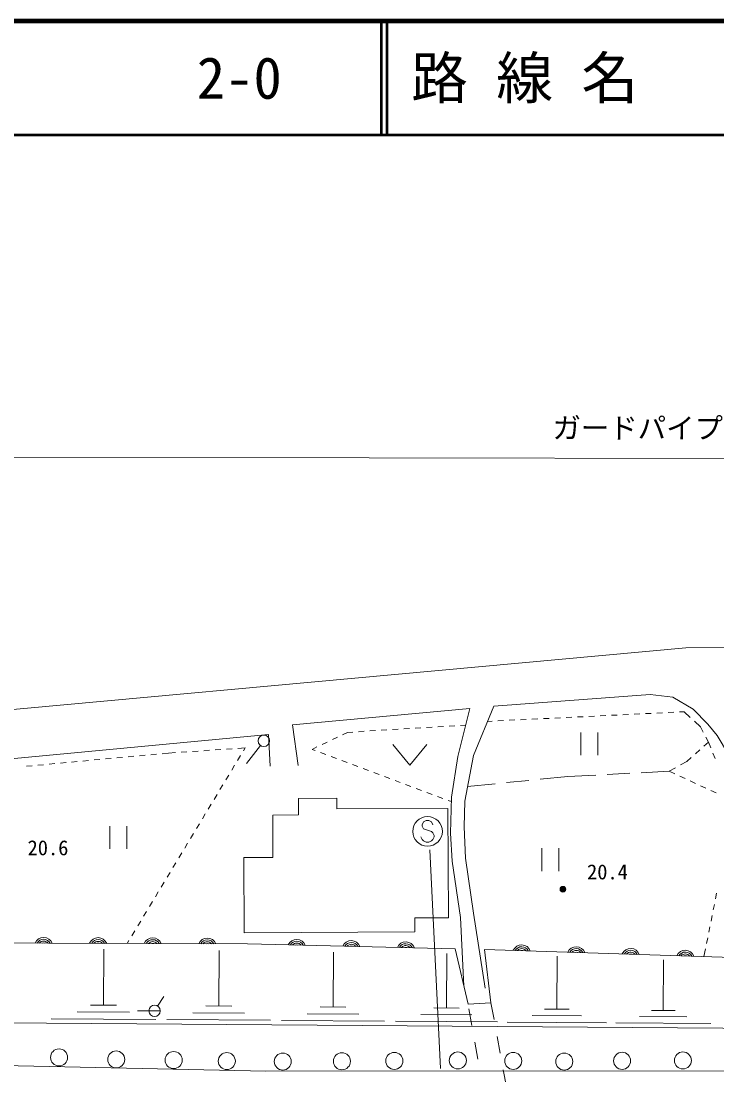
# Model space of a CAD drawing. Units: millimetres, scale not verified. Extents: x 40000 to 680000, y 20000 to 380000.
# Drawn here: x 146058 to 207294, y 287308 to 380000 of the extents above; entities that cross this region are included whole.
import ezdxf
from ezdxf.enums import TextEntityAlignment as Align

# ---------------------------------------------------------------- set-up
doc = ezdxf.new("R2010")
doc.units = ezdxf.units.MM
doc.header["$LTSCALE"] = 1000
for name, color, linetype, lineweight in [('M-BGD', 7, 'Continuous', 13), ('M-STR-HTXT', 7, 'Continuous', 13), ('M-STR-STRC', 7, 'Continuous', 13), ('M-STR-STRD', 7, 'Continuous', 13), ('M-TTL', 2, 'Continuous', 140), ('M-TTL-LINE', 7, 'Continuous', 50)]:
    doc.layers.add(name, color=color, linetype=linetype, lineweight=lineweight)
doc.layers.add('M-TTL-TXT', color=7, linetype='Continuous')
doc.styles.add('ＭＳ ゴシック', font='')
doc.styles.get('ＭＳ ゴシック').set_extended_font_data('MS Gothic')

msp = doc.modelspace()

# ---------------------------------------------------------------- linework, layer by layer
at = {"layer": 'M-BGD'}
for p, q in [((196014, 318843), (196514, 318867)), ((197013, 318891), (197513, 318916)), ((198012, 318940), (198512, 318964)), ((199011, 318989), (199510, 319013)), ((200010, 319037), (200509, 319062)), ((201009, 319086), (201508, 319111)), ((202007, 319135), (202507, 319159)), ((203006, 319184), (203506, 319208)), ((204005, 319232), (204419, 319253)), ((204419, 319253), (204946, 318758)), ((183230, 317963), (182731, 317932)), ((184229, 318025), (183730, 317994)), ((185184, 318084), (184728, 318056)), ((187111, 318408), (187525, 318429)), ((188024, 318453), (188523, 318477)), ((189023, 318502), (189522, 318526)), ((190022, 318550), (190521, 318575)), ((191020, 318599), (191520, 318623)), ((192019, 318648), (192519, 318672)), ((193018, 318696), (193517, 318721)), ((194017, 318745), (194516, 318770)), ((195016, 318794), (195515, 318818)), ((205311, 318416), (205838, 317922)), ((173903, 317016), (173452, 316800)), ((174789, 317440), (174354, 317232)), ((175246, 317468), (174789, 317440)), ((176244, 317530), (175745, 317499)), ((177242, 317592), (176743, 317561)), ((178240, 317654), (177741, 317623)), ((179238, 317716), (178739, 317685)), ((180236, 317777), (179737, 317747)), ((181234, 317839), (180735, 317808)), ((182232, 317901), (181733, 317870)), ((195318, 317419), (195318, 315419)), ((196818, 317419), (196818, 315419)), ((205838, 317922), (206076, 317468)), ((206309, 317025), (206547, 316570)), ((167117, 316291), (165911, 314696)), ((172099, 316152), (171663, 315944)), ((173001, 316584), (172550, 316368)), ((178767, 316367), (180267, 314567)), ((180267, 314567), (181767, 316367)), ((206547, 316570), (206156, 316224)), ((206547, 316570), (206752, 316067)), ((154494, 315193), (154992, 315239)), ((155490, 315285), (155988, 315331)), ((156486, 315377), (156984, 315423)), ((157482, 315469), (157979, 315515)), ((158477, 315560), (159027, 315611)), ((159027, 315611), (159659, 315655)), ((160157, 315689), (160656, 315724)), ((161155, 315758), (161654, 315792)), ((162153, 315827), (162651, 315861)), ((163150, 315896), (163649, 315930)), ((164148, 315964), (164647, 315999)), ((165367, 315396), (165108, 314968)), ((165146, 316033), (165777, 316077)), ((165777, 316077), (165625, 315824)), ((171663, 315944), (171941, 315840)), ((172410, 315664), (172878, 315489)), ((173346, 315314), (173814, 315138)), ((205032, 315231), (204641, 314885)), ((205781, 315893), (205407, 315562)), ((206941, 315604), (207129, 315141)), ((146528, 314458), (147026, 314504)), ((147524, 314550), (148022, 314596)), ((148520, 314641), (149018, 314687)), ((149515, 314733), (150013, 314779)), ((150511, 314825), (151009, 314871)), ((151507, 314917), (152005, 314963)), ((152503, 315009), (153001, 315055)), ((153498, 315101), (153996, 315147)), ((164850, 314539), (164592, 314111)), ((174282, 314963), (174751, 314788)), ((175219, 314612), (175687, 314437)), ((176155, 314261), (176624, 314086)), ((203646, 314331), (203089, 314021)), ((204641, 314885), (204083, 314574)), ((164334, 313683), (164076, 313255)), ((177092, 313911), (177560, 313735)), ((178028, 313560), (178497, 313385)), ((194162, 313551), (191748, 313315)), ((196628, 313681), (194162, 313551)), ((199624, 313838), (197627, 313734)), ((203089, 314021), (200622, 313891)), ((203089, 314021), (203585, 313791)), ((204039, 313581), (204493, 313371)), ((163817, 312827), (163559, 312399)), ((178965, 313209), (179433, 313034)), ((179901, 312859), (180370, 312683)), ((180838, 312508), (181306, 312333)), ((187767, 312925), (185353, 312688)), ((190752, 313217), (188762, 313022)), ((204947, 313161), (205400, 312951)), ((205854, 312741), (206308, 312530)), ((163301, 311970), (163043, 311542)), ((181774, 312157), (182243, 311982)), ((182711, 311807), (183179, 311631)), ((183647, 311456), (183925, 311352)), ((206762, 312320), (207215, 312110)), ((162784, 311114), (162526, 310686)), ((162268, 310258), (162010, 309830)), ((153866, 309189), (153866, 307189)), ((155366, 309189), (155366, 307189)), ((161752, 309401), (161493, 308973)), ((161235, 308545), (160977, 308117)), ((160202, 306832), (159944, 306404)), ((160719, 307689), (160461, 307261)), ((191876, 307244), (191876, 305244)), ((193376, 307244), (193376, 305244)), ((159686, 305976), (159428, 305548)), ((159169, 305120), (158911, 304692)), ((158653, 304263), (158395, 303835)), ((158137, 303407), (157878, 302979)), ((207271, 303288), (207173, 302797)), ((157620, 302551), (157362, 302123)), ((207074, 302307), (206975, 301817)), ((157104, 301694), (156846, 301266)), ((206876, 301327), (206778, 300837)), ((156587, 300838), (156329, 300410)), ((206679, 300347), (206580, 299856)), ((156071, 299982), (155813, 299554)), ((165694, 299820), (180703, 299887)), ((155554, 299125), (155402, 298873)), ((206481, 299366), (206383, 298876)), ((153314, 293450), (153350, 298363)), ((163450, 293366), (163486, 298238)), ((173511, 293282), (173546, 298115)), ((183496, 293199), (183531, 297992)), ((193213, 293092), (193247, 297741)), ((206284, 298386), (206149, 297719)), ((202572, 292977), (202604, 297435)), ((158078, 293364), (158617, 294207)), ((154466, 293441), (152163, 293458)), ((157309, 292947), (156309, 292954)), ((157309, 292943), (158309, 292943)), ((164592, 293357), (162308, 293374)), ((174643, 293274), (172378, 293291)), ((184620, 293191), (182373, 293208)), ((185724, 291655), (185464, 293132)), ((187409, 293652), (187679, 292177)), ((194302, 293085), (192123, 293100)), ((203617, 292969), (201527, 292984)), ((157911, 292188), (148699, 292255)), ((155613, 292819), (151007, 292853)), ((168009, 292114), (158873, 292181)), ((165729, 292740), (161161, 292773)), ((178032, 292041), (168971, 292107)), ((175771, 292662), (171241, 292695)), ((187981, 291968), (178995, 292034)), ((185739, 292584), (181246, 292617)), ((195388, 292495), (191029, 292527)), ((204658, 292404), (200478, 292434)), ((197562, 291898), (188846, 291962)), ((206744, 291831), (198384, 291892)), ((186246, 288701), (185985, 290178)), ((187950, 290701), (188221, 289226)), ((188492, 287750), (188762, 286275))]:
    msp.add_line(p, q, dxfattribs=at)
for points in [[(115241, 320115), (116615, 318430), (118123, 317477), (120672, 317189), (204562, 324879), (213541, 324904)], [(186888, 294933), (185885, 301539), (185154, 306361), (185054, 309121), (185109, 311399), (185863, 315389), (187659, 319735), (201426, 320755), (203421, 320522), (205195, 319480), (206503, 318150), (207323, 317152), (208299, 315489), (209008, 312541), (209562, 309437)], [(170435, 314520), (169936, 318112), (185549, 319550), (184496, 315319), (183934, 311743), (183860, 308558), (183993, 306112), (184718, 301146), (185024, 295126)], [(121518, 312874), (167841, 317264), (167991, 314470)], [(165694, 299820), (165665, 306430), (168228, 306442), (168211, 310166), (170473, 310176), (170466, 311628), (173838, 311643), (173842, 310707), (183623, 310751), (183666, 301135), (180698, 301122), (180703, 299887)], [(184263, 298411), (165983, 298834), (139706, 298931), (136159, 297467), (127114, 297977), (125036, 302367), (121422, 311423)], [(140340, 291916), (271263, 290960), (271079, 291317), (267828, 292667), (264987, 293229), (254047, 293643), (253493, 293399), (253537, 291825), (250234, 291825), (249680, 294507), (234582, 300416)], [(186833, 298351), (187409, 293652), (185391, 293541), (184263, 298411)], [(249565, 292010), (248867, 294404), (246672, 295202), (241384, 296566), (186833, 298351)]]:
    msp.add_lwpolyline(points, dxfattribs=at)
for centre, radius in [((167418, 316690), 500), ((193740, 303640), 250), ((193740, 303640), 204), ((193740, 303640), 159), ((193740, 303640), 114), ((193740, 303640), 68.2), ((193740, 303640), 22.7), ((157809, 292943), 500), ((149399, 288850), 750), ((154432, 288672), 750), ((159486, 288617), 750), ((164164, 288528), 750), ((169086, 288484), 750), ((174296, 288506), 750), ((178907, 288539), 750), ((184494, 288584), 750), ((189371, 288539), 750), ((193860, 288481), 750), ((198948, 288548), 750), ((204302, 288581), 750)]:
    msp.add_circle(centre, radius, dxfattribs=at)
for centre, radius, start, end in [((148043, 298587), 812, 22.40838, 157.16865), ((148043, 298587), 650, 28.52416, 151.05286), ((148043, 298587), 488, 39.65685, 139.92017), ((148043, 298587), 325, 73.84614, 105.73088), ((152843, 298570), 812, 22.40838, 157.16865), ((152843, 298570), 650, 28.52416, 151.05286), ((152843, 298570), 488, 39.65685, 139.92017), ((152843, 298570), 325, 73.84614, 105.73088), ((157643, 298552), 812, 22.40838, 157.16865), ((157643, 298552), 650, 28.52416, 151.05286), ((157643, 298552), 488, 39.65685, 139.92017), ((157643, 298552), 325, 73.84614, 105.73088), ((162443, 298534), 812, 22.40838, 157.16865), ((162443, 298534), 650, 28.52416, 151.05286), ((162443, 298534), 488, 39.65685, 139.92017), ((162443, 298534), 325, 73.84614, 105.73088), ((170317, 298421), 812, 21.29508, 156.05535), ((170317, 298421), 650, 27.41087, 149.93956), ((170317, 298421), 488, 38.54356, 138.80687), ((170317, 298421), 325, 72.73285, 104.61758), ((175115, 298310), 812, 21.29508, 156.05535), ((175115, 298310), 650, 27.41087, 149.93956), ((175115, 298310), 488, 38.54356, 138.80687), ((175115, 298310), 325, 72.73285, 104.61758), ((179914, 298199), 812, 21.29508, 156.05535), ((179914, 298199), 650, 27.41087, 149.93956), ((179914, 298199), 488, 38.54356, 138.80687), ((179914, 298199), 325, 72.73285, 104.61758), ((190111, 297931), 812, 20.74512, 155.50539), ((190111, 297931), 650, 26.86091, 149.3896), ((194909, 297774), 812, 20.74512, 155.50539), ((190111, 297931), 488, 37.99359, 138.25691), ((190111, 297931), 325, 72.18288, 104.06762), ((194909, 297774), 650, 26.86091, 149.3896), ((194909, 297774), 488, 37.99359, 138.25691), ((194909, 297774), 325, 72.18288, 104.06762), ((199706, 297617), 812, 20.74512, 155.50539), ((199706, 297617), 650, 26.86091, 149.3896), ((199706, 297617), 488, 37.99359, 138.25691), ((199706, 297617), 325, 72.18288, 104.06762), ((204504, 297460), 812, 20.74512, 155.50539), ((204504, 297460), 650, 26.86091, 149.3896), ((204504, 297460), 488, 37.99359, 138.25691), ((204504, 297460), 325, 72.18288, 104.06762)]:
    msp.add_arc(centre, radius, start, end, dxfattribs=at)
at = {"layer": 'M-STR-HTXT'}
msp.add_line((142416, 341636), (269441, 341426), dxfattribs=at)
at = {"layer": 'M-STR-STRC'}
for p, q in [((181712, 309674), (181476, 309555)), ((181949, 309674), (181712, 309674)), ((182185, 309555), (181949, 309674)), ((181476, 309555), (181358, 309319)), ((181358, 309319), (181358, 309201)), ((181358, 309201), (181476, 308965)), ((181476, 308965), (182185, 308728)), ((182303, 309319), (182185, 309555)), ((182185, 308728), (182303, 308610)), ((181358, 308019), (181240, 308255)), ((181476, 307901), (181358, 308019)), ((181712, 307783), (181476, 307901)), ((181949, 307783), (181712, 307783)), ((182185, 307901), (181949, 307783)), ((182303, 308019), (182185, 307901)), ((182303, 308610), (182422, 308374)), ((182422, 308255), (182303, 308019)), ((182422, 308374), (182422, 308255)), ((182958, 287876), (182027, 307119))]:
    msp.add_line(p, q, dxfattribs=at)
msp.add_circle((181831, 308728), 1300, dxfattribs=at)
at = {"layer": 'M-STR-STRD'}
msp.add_lwpolyline([(141686, 288193), (167589, 287629), (272091, 287678)], dxfattribs=at)
at = {"layer": 'M-TTL'}
msp.add_line((680000, 380000), (40000, 380000), dxfattribs=at)
at = {"layer": 'M-TTL-LINE'}
for p, q in [((177750, 380000), (177750, 370000)), ((178250, 380000), (178250, 370000)), ((40000, 370000), (680000, 370000))]:
    msp.add_line(p, q, dxfattribs=at)

# ---------------------------------------------------------------- texts
at = {"layer": 'M-BGD', "style": 'ＭＳ ゴシック'}
for s, p in [('20.6', (146632, 306232)), ('20.4', (195865, 304112))]:
    msp.add_text(s, height=1320, dxfattribs=at).set_placement(p, align=Align.BOTTOM_LEFT)
at = {"layer": 'M-STR-HTXT', "style": 'ＭＳ ゴシック'}
msp.add_text('ガードパイプ  L=132.0', height=1833, rotation=359.905, dxfattribs=at).set_placement((205931, 342731), align=Align.BOTTOM_CENTER)
at = {"layer": 'M-TTL-TXT', "style": 'ＭＳ ゴシック'}
for s, p in [('路 線 名', (180380, 375000)), ('2-0', (161521, 375000))]:
    msp.add_text(s, height=3666, dxfattribs=at).set_placement(p, align=Align.MIDDLE_LEFT)

doc.saveas('drawing.dxf')
